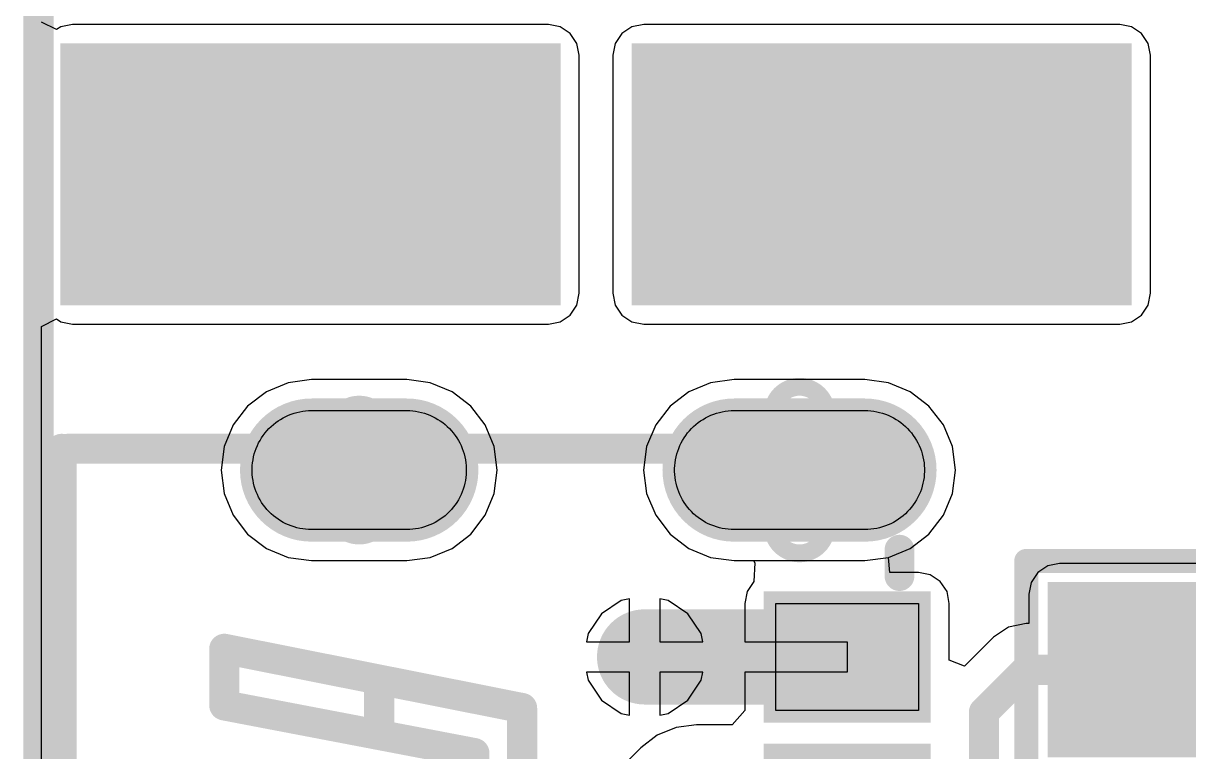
# Model space of a CAD drawing. Header units: millimetres. Extents: x 0.99 to 9.85, y 0.8 to 4.18.
# Drawn here: x 0.995 to 1.3805, y 1.4709 to 1.7119 of the extents above; entities that cross this region are included whole.
import ezdxf

# ---------------------------------------------------------------- set-up
doc = ezdxf.new("R2010")
doc.units = ezdxf.units.MM
doc.header["$MEASUREMENT"] = 0
for name, color, linetype in [('BottomLayer', 5, 'Continuous'), ('BottomSolder', 6, 'Continuous'), ('Mechanical1', 6, 'Continuous'), ('Mechanical15', 56, 'Continuous'), ('MultiLayer', 9, 'Continuous'), ('PadHoleLayer', 156, 'Continuous'), ('TopLayer', 1, 'Continuous'), ('TopOverlay', 2, 'Continuous'), ('TopPaste', 8, 'Continuous'), ('TopSolder', 216, 'Continuous'), ('ViaHoleLayer', 16, 'Continuous')]:
    doc.layers.add(name, color=color, linetype=linetype)

# ---------------------------------------------------------------- blocks, each defined once
blk = doc.blocks.new('R_0805_M_46')
at = {"layer": 'Mechanical15', "const_width": 0.00197}
for points in [[(0, 0.01969), (0, -0.01969)], [(0.01969, 0), (-0.01969, 0)]]:
    blk.add_lwpolyline(points, dxfattribs=at)
at = {"layer": 'Mechanical15'}
for points, const_width in [([(-0.00049, 0.01969, 1), (0.00049, 0.01969, 1)], 0.000984), ([(0.01378, 0, 1), (-0.01378, 0, 1)], 0.00197), ([(-0.02018, 0, 1), (-0.01919, 0, 1)], 0.000984), ([(-0.01427, 0, 1), (-0.01329, 0, 1)], 0.000984), ([(0.01329, 0, 1), (0.01427, 0, 1)], 0.000984), ([(0.01919, 0, 1), (0.02018, 0, 1)], 0.000984), ([(-0.00049, -0.01969, 1), (0.00049, -0.01969, 1)], 0.000984)]:
    blk.add_lwpolyline(points, format="xyb", close=True, dxfattribs=dict(at, const_width=const_width))
at = {"layer": 'TopLayer'}
for points in [[(-0.02, -0.025), (-0.02, 0.025), (-0.07, -0.025), (-0.07, 0.025)], [(0.07, -0.025), (0.07, 0.025), (0.02, -0.025), (0.02, 0.025)]]:
    blk.add_solid(points, dxfattribs=at)
at = {"layer": 'TopOverlay', "const_width": 0.008}
for points in [[(-0.081, 0.036), (-0.081, -0.036)], [(0.081, 0.036), (-0.081, 0.036)], [(0.081, 0.036), (0.081, -0.036)], [(0.081, -0.036), (-0.081, -0.036)]]:
    blk.add_lwpolyline(points, dxfattribs=at)
at = {"layer": 'TopOverlay', "const_width": 0.004}
for points in [[(-0.083, 0.036, 1), (-0.079, 0.036, 1)], [(-0.083, 0.036, 1), (-0.079, 0.036, 1)], [(0.079, 0.036, 1), (0.083, 0.036, 1)], [(0.079, 0.036, 1), (0.083, 0.036, 1)], [(-0.083, -0.036, 1), (-0.079, -0.036, 1)], [(-0.083, -0.036, 1), (-0.079, -0.036, 1)], [(0.079, -0.036, 1), (0.083, -0.036, 1)], [(0.079, -0.036, 1), (0.083, -0.036, 1)]]:
    blk.add_lwpolyline(points, format="xyb", close=True, dxfattribs=at)
at = {"layer": 'TopPaste'}
for points in [[(-0.02, -0.025), (-0.02, 0.025), (-0.07, -0.025), (-0.07, 0.025)], [(0.07, -0.025), (0.07, 0.025), (0.02, -0.025), (0.02, 0.025)]]:
    blk.add_solid(points, dxfattribs=at)
at = {"layer": 'TopSolder'}
for points in [[(-0.016, -0.029), (-0.016, 0.029), (-0.074, -0.029), (-0.074, 0.029)], [(0.074, -0.029), (0.074, 0.029), (0.016, -0.029), (0.016, 0.029)]]:
    blk.add_solid(points, dxfattribs=at)
blk = doc.blocks.new('____6_3__64')
at = {"layer": 'BottomLayer'}
for points in [[(-0.07874, -0.03937), (0.07874, -0.03937), (-0.07874, 0.03937), (0.07874, 0.03937)], [(0.11024, -0.03937), (0.26772, -0.03937), (0.11024, 0.03937), (0.26772, 0.03937)]]:
    blk.add_solid(points, dxfattribs=at)
at = {"layer": 'BottomSolder'}
for points in [[(-0.08274, -0.04337), (0.08274, -0.04337), (-0.08274, 0.04337), (0.08274, 0.04337)], [(0.10624, -0.04337), (0.27172, -0.04337), (0.10624, 0.04337), (0.27172, 0.04337)]]:
    blk.add_solid(points, dxfattribs=at)
at = {"layer": 'MultiLayer'}
for points in [[(-0.07874, -0.03937), (0.07874, -0.03937), (-0.07874, 0.03937), (0.07874, 0.03937)], [(0.11024, -0.03937), (0.26772, -0.03937), (0.11024, 0.03937), (0.26772, 0.03937)]]:
    blk.add_solid(points, dxfattribs=at)
at = {"layer": 'PadHoleLayer', "const_width": 0.00984}
for points in [[(0.04429, -0.01476), (-0.04429, -0.01476), (-0.04429, 0.01476), (0.04429, 0.01476)], [(0.23327, -0.01476), (0.14469, -0.01476), (0.14469, 0.01476), (0.23327, 0.01476)]]:
    blk.add_lwpolyline(points, close=True, dxfattribs=at)
at = {"layer": 'TopLayer'}
for points in [[(-0.07874, -0.03937), (0.07874, -0.03937), (-0.07874, 0.03937), (0.07874, 0.03937)], [(0.11024, -0.03937), (0.26772, -0.03937), (0.11024, 0.03937), (0.26772, 0.03937)]]:
    blk.add_solid(points, dxfattribs=at)
at = {"layer": 'TopSolder'}
for points in [[(-0.08274, -0.04337), (0.08274, -0.04337), (-0.08274, 0.04337), (0.08274, 0.04337)], [(0.10624, -0.04337), (0.27172, -0.04337), (0.10624, 0.04337), (0.27172, 0.04337)]]:
    blk.add_solid(points, dxfattribs=at)
blk = doc.blocks.new('TYPE_C_SMD_TYPE_C_31_M_16_94')
at = {"layer": 'BottomLayer', "const_width": 0.03937}
for points in [[(-0.17008, 0.08661), (-0.17008, 0.04331)], [(-0.17008, -0.06496), (-0.17008, -0.09646)]]:
    blk.add_lwpolyline(points, dxfattribs=at)
at = {"layer": 'BottomLayer', "const_width": 0.01969}
for points in [[(-0.17992, 0.08661, 1), (-0.16024, 0.08661, 1)], [(-0.17992, 0.04331, 1), (-0.16024, 0.04331, 1)], [(-0.17992, -0.06496, 1), (-0.16024, -0.06496, 1)], [(-0.17992, -0.09646, 1), (-0.16024, -0.09646, 1)]]:
    blk.add_lwpolyline(points, format="xyb", close=True, dxfattribs=at)
at = {"layer": 'BottomSolder', "const_width": 0.04737}
for points in [[(-0.17008, 0.08661), (-0.17008, 0.04331)], [(-0.17008, -0.06496), (-0.17008, -0.09646)]]:
    blk.add_lwpolyline(points, dxfattribs=at)
at = {"layer": 'BottomSolder', "const_width": 0.02369}
for points in [[(-0.18192, 0.08661, 1), (-0.15824, 0.08661, 1)], [(-0.18192, 0.04331, 1), (-0.15824, 0.04331, 1)], [(-0.18192, -0.06496, 1), (-0.15824, -0.06496, 1)], [(-0.18192, -0.09646, 1), (-0.15824, -0.09646, 1)]]:
    blk.add_lwpolyline(points, format="xyb", close=True, dxfattribs=at)
at = {"layer": 'MultiLayer', "const_width": 0.03937}
for points in [[(-0.17008, 0.08661), (-0.17008, 0.04331)], [(-0.17008, -0.06496), (-0.17008, -0.09646)]]:
    blk.add_lwpolyline(points, dxfattribs=at)
at = {"layer": 'MultiLayer', "const_width": 0.01969}
for points in [[(-0.17992, 0.08661, 1), (-0.16024, 0.08661, 1)], [(-0.17992, 0.04331, 1), (-0.16024, 0.04331, 1)], [(-0.17992, -0.06496, 1), (-0.16024, -0.06496, 1)], [(-0.17992, -0.09646, 1), (-0.16024, -0.09646, 1)]]:
    blk.add_lwpolyline(points, format="xyb", close=True, dxfattribs=at)
at = {"layer": 'PadHoleLayer', "const_width": 0.0059}
for points in [[(-0.18878, 0.07382), (-0.15138, 0.07382, -1), (-0.15138, 0.0561), (-0.18878, 0.0561, -1)], [(-0.18288, -0.07185), (-0.15728, -0.07185, -1), (-0.15728, -0.08957), (-0.18288, -0.08957, -1)]]:
    blk.add_lwpolyline(points, format="xyb", close=True, dxfattribs=at)
at = {"layer": 'TopLayer', "const_width": 0.03937}
for points in [[(-0.17008, 0.08661), (-0.17008, 0.04331)], [(-0.17008, -0.06496), (-0.17008, -0.09646)]]:
    blk.add_lwpolyline(points, dxfattribs=at)
at = {"layer": 'TopLayer', "const_width": 0.01969}
for points in [[(-0.17992, 0.08661, 1), (-0.16024, 0.08661, 1)], [(-0.17992, 0.04331, 1), (-0.16024, 0.04331, 1)], [(-0.17992, -0.06496, 1), (-0.16024, -0.06496, 1)], [(-0.17992, -0.09646, 1), (-0.16024, -0.09646, 1)]]:
    blk.add_lwpolyline(points, format="xyb", close=True, dxfattribs=at)
at = {"layer": 'TopLayer'}
blk.add_solid([(-0.12598, 0.05709), (-0.09055, 0.05709), (-0.12598, 0.10433), (-0.09055, 0.10433)], dxfattribs=at)
at = {"layer": 'TopOverlay'}
for points, const_width in [([(-0.17717, -0.17717), (-0.17716, 0.09803)], 0.00984), ([(-0.135, 0.09803), (-0.14375, 0.09803)], 0.00984), ([(-0.11093, -0.12532), (-0.09133, -0.02683)], 0.01), ([(-0.04013, -0.02683), (-0.09133, -0.02683)], 0.01), ([(-0.09223, -0.12532), (-0.07643, -0.04263)], 0.01), ([(-0.05563, -0.04263), (-0.07643, -0.04263)], 0.01), ([(-0.08343, -0.07412), (-0.09913, -0.07412)], 0.01), ([(-0.09223, -0.12532), (-0.11093, -0.12532)], 0.01), ([(0.17716, -0.17914), (-0.17716, -0.17914)], 0.00984)]:
    blk.add_lwpolyline(points, dxfattribs=dict(at, const_width=const_width))
for points, const_width in [([(-0.17963, 0.09803, 1), (-0.1747, 0.09803, 1)], 0.00492), ([(-0.14621, 0.09803, 1), (-0.14129, 0.09803, 1)], 0.00492), ([(-0.13747, 0.09803, 1), (-0.13254, 0.09803, 1)], 0.00492), ([(-0.09383, -0.02683, 1), (-0.08883, -0.02683, 1)], 0.005), ([(-0.09383, -0.02683, 1), (-0.08883, -0.02683, 1)], 0.005), ([(-0.07893, -0.04263, 1), (-0.07393, -0.04263, 1)], 0.005), ([(-0.07893, -0.04263, 1), (-0.07393, -0.04263, 1)], 0.005), ([(-0.10163, -0.07412, 1), (-0.09663, -0.07412, 1)], 0.005), ([(-0.08593, -0.07412, 1), (-0.08093, -0.07412, 1)], 0.005), ([(-0.11343, -0.12532, 1), (-0.10843, -0.12532, 1)], 0.005), ([(-0.11343, -0.12532, 1), (-0.10843, -0.12532, 1)], 0.005), ([(-0.09473, -0.12532, 1), (-0.08973, -0.12532, 1)], 0.005), ([(-0.09473, -0.12532, 1), (-0.08973, -0.12532, 1)], 0.005), ([(-0.17963, -0.17717, 1), (-0.17471, -0.17717, 1)], 0.00492), ([(-0.17963, -0.17914, 1), (-0.1747, -0.17914, 1)], 0.00492)]:
    blk.add_lwpolyline(points, format="xyb", close=True, dxfattribs=dict(at, const_width=const_width))
at = {"layer": 'TopPaste'}
for p, q in [((-0.17992, 0.10366), (-0.17906, 0.10413)), ((-0.17906, 0.10413), (-0.17817, 0.10456)), ((-0.17817, 0.10456), (-0.17727, 0.10494)), ((-0.17727, 0.10494), (-0.17634, 0.10527)), ((-0.17634, 0.10527), (-0.17541, 0.10556)), ((-0.17541, 0.10556), (-0.17445, 0.1058)), ((-0.17445, 0.1058), (-0.17349, 0.106)), ((-0.17349, 0.106), (-0.17252, 0.10615)), ((-0.17252, 0.10615), (-0.17155, 0.10624)), ((-0.17155, 0.10624), (-0.17057, 0.10629)), ((-0.17057, 0.10629), (-0.16958, 0.10629)), ((-0.16958, 0.10629), (-0.1686, 0.10624)), ((-0.1686, 0.10624), (-0.16763, 0.10615)), ((-0.16763, 0.10615), (-0.16666, 0.106)), ((-0.16666, 0.106), (-0.1657, 0.1058)), ((-0.1657, 0.1058), (-0.16474, 0.10556)), ((-0.16474, 0.10556), (-0.16381, 0.10527)), ((-0.16381, 0.10527), (-0.16288, 0.10494)), ((-0.16288, 0.10494), (-0.16198, 0.10456)), ((-0.16198, 0.10456), (-0.16109, 0.10413)), ((-0.16109, 0.10413), (-0.16023, 0.10366)), ((-0.12598, 0.05709), (-0.12598, 0.10433)), ((-0.12598, 0.10433), (-0.09055, 0.10433)), ((-0.09055, 0.10433), (-0.09055, 0.05709)), ((-0.18451, 0.1), (-0.18382, 0.10071)), ((-0.18382, 0.10071), (-0.1831, 0.10137)), ((-0.1831, 0.10137), (-0.18235, 0.102)), ((-0.18235, 0.102), (-0.18157, 0.1026)), ((-0.18157, 0.1026), (-0.18075, 0.10315)), ((-0.18075, 0.10315), (-0.17992, 0.10366)), ((-0.16023, 0.10366), (-0.1594, 0.10315)), ((-0.1594, 0.10315), (-0.15858, 0.1026)), ((-0.15858, 0.1026), (-0.1578, 0.102)), ((-0.1578, 0.102), (-0.15705, 0.10137)), ((-0.15705, 0.10137), (-0.15633, 0.10071)), ((-0.15633, 0.10071), (-0.15565, 0.1)), ((-0.18736, 0.09603), (-0.18687, 0.09688)), ((-0.18687, 0.09688), (-0.18634, 0.0977)), ((-0.18634, 0.0977), (-0.18577, 0.0985)), ((-0.18577, 0.0985), (-0.18515, 0.09927)), ((-0.18515, 0.09927), (-0.18451, 0.1)), ((-0.15565, 0.1), (-0.15499, 0.09927)), ((-0.15499, 0.09927), (-0.15438, 0.0985)), ((-0.15438, 0.0985), (-0.15381, 0.0977)), ((-0.15381, 0.0977), (-0.15328, 0.09688)), ((-0.15328, 0.09688), (-0.15279, 0.09603)), ((-0.18888, 0.09242), (-0.18857, 0.09335)), ((-0.18857, 0.09335), (-0.18821, 0.09426)), ((-0.18821, 0.09426), (-0.18781, 0.09516)), ((-0.18781, 0.09516), (-0.18736, 0.09603)), ((-0.15279, 0.09603), (-0.15234, 0.09516)), ((-0.15234, 0.09516), (-0.15194, 0.09426)), ((-0.15194, 0.09426), (-0.15158, 0.09335)), ((-0.15158, 0.09335), (-0.15127, 0.09242)), ((-0.18966, 0.08857), (-0.18954, 0.08955)), ((-0.18954, 0.08955), (-0.18937, 0.09051)), ((-0.18937, 0.09051), (-0.18915, 0.09147)), ((-0.18915, 0.09147), (-0.18888, 0.09242)), ((-0.15127, 0.09242), (-0.151, 0.09147)), ((-0.151, 0.09147), (-0.15078, 0.09051)), ((-0.15078, 0.09051), (-0.15061, 0.08955)), ((-0.15061, 0.08955), (-0.15049, 0.08857)), ((-0.18976, 0.08661), (-0.18974, 0.0876)), ((-0.18976, 0.04331), (-0.18976, 0.08661)), ((-0.18974, 0.0876), (-0.18966, 0.08857)), ((-0.15049, 0.08857), (-0.15041, 0.0876)), ((-0.15041, 0.0876), (-0.15039, 0.08661)), ((-0.15039, 0.08661), (-0.15039, 0.04331)), ((-0.09055, 0.05709), (-0.12598, 0.05709)), ((-0.18974, 0.04233), (-0.18976, 0.04331)), ((-0.15039, 0.04331), (-0.15041, 0.04233)), ((-0.18966, 0.04135), (-0.18974, 0.04233)), ((-0.18954, 0.04037), (-0.18966, 0.04135)), ((-0.18937, 0.03941), (-0.18954, 0.04037)), ((-0.18915, 0.03845), (-0.18937, 0.03941)), ((-0.15078, 0.03941), (-0.151, 0.03845)), ((-0.15061, 0.04037), (-0.15078, 0.03941)), ((-0.15049, 0.04135), (-0.15061, 0.04037)), ((-0.15041, 0.04233), (-0.15049, 0.04135)), ((-0.18888, 0.0375), (-0.18915, 0.03845)), ((-0.18857, 0.03657), (-0.18888, 0.0375)), ((-0.18821, 0.03566), (-0.18857, 0.03657)), ((-0.18781, 0.03476), (-0.18821, 0.03566)), ((-0.18736, 0.03389), (-0.18781, 0.03476)), ((-0.15234, 0.03476), (-0.15279, 0.03389)), ((-0.15194, 0.03566), (-0.15234, 0.03476)), ((-0.15158, 0.03657), (-0.15194, 0.03566)), ((-0.15127, 0.0375), (-0.15158, 0.03657)), ((-0.151, 0.03845), (-0.15127, 0.0375)), ((-0.18687, 0.03304), (-0.18736, 0.03389)), ((-0.18634, 0.03222), (-0.18687, 0.03304)), ((-0.18577, 0.03142), (-0.18634, 0.03222)), ((-0.18515, 0.03065), (-0.18577, 0.03142)), ((-0.15438, 0.03142), (-0.15499, 0.03065)), ((-0.15381, 0.03222), (-0.15438, 0.03142)), ((-0.15328, 0.03304), (-0.15381, 0.03222)), ((-0.15279, 0.03389), (-0.15328, 0.03304)), ((-0.18451, 0.02992), (-0.18515, 0.03065)), ((-0.18382, 0.02921), (-0.18451, 0.02992)), ((-0.1831, 0.02855), (-0.18382, 0.02921)), ((-0.18235, 0.02792), (-0.1831, 0.02855)), ((-0.18157, 0.02732), (-0.18235, 0.02792)), ((-0.18075, 0.02677), (-0.18157, 0.02732)), ((-0.15858, 0.02732), (-0.1594, 0.02677)), ((-0.1578, 0.02792), (-0.15858, 0.02732)), ((-0.15705, 0.02855), (-0.1578, 0.02792)), ((-0.15633, 0.02921), (-0.15705, 0.02855)), ((-0.15565, 0.02992), (-0.15633, 0.02921)), ((-0.15499, 0.03065), (-0.15565, 0.02992)), ((-0.17992, 0.02626), (-0.18075, 0.02677)), ((-0.17906, 0.02579), (-0.17992, 0.02626)), ((-0.17817, 0.02536), (-0.17906, 0.02579)), ((-0.17727, 0.02498), (-0.17817, 0.02536)), ((-0.17634, 0.02465), (-0.17727, 0.02498)), ((-0.17541, 0.02436), (-0.17634, 0.02465)), ((-0.17445, 0.02412), (-0.17541, 0.02436)), ((-0.17349, 0.02392), (-0.17445, 0.02412)), ((-0.17252, 0.02377), (-0.17349, 0.02392)), ((-0.17155, 0.02368), (-0.17252, 0.02377)), ((-0.17057, 0.02363), (-0.17155, 0.02368)), ((-0.16958, 0.02363), (-0.17057, 0.02363)), ((-0.1686, 0.02368), (-0.16958, 0.02363)), ((-0.16763, 0.02377), (-0.1686, 0.02368)), ((-0.16666, 0.02392), (-0.16763, 0.02377)), ((-0.1657, 0.02412), (-0.16666, 0.02392)), ((-0.16474, 0.02436), (-0.1657, 0.02412)), ((-0.16381, 0.02465), (-0.16474, 0.02436)), ((-0.16288, 0.02498), (-0.16381, 0.02465)), ((-0.16198, 0.02536), (-0.16288, 0.02498)), ((-0.16109, 0.02579), (-0.16198, 0.02536)), ((-0.16023, 0.02626), (-0.16109, 0.02579)), ((-0.1594, 0.02677), (-0.16023, 0.02626)), ((-0.17634, -0.0463), (-0.17541, -0.04601)), ((-0.17541, -0.04601), (-0.17445, -0.04577)), ((-0.17445, -0.04577), (-0.17349, -0.04558)), ((-0.17349, -0.04558), (-0.17252, -0.04543)), ((-0.17252, -0.04543), (-0.17155, -0.04533)), ((-0.17155, -0.04533), (-0.17057, -0.04528)), ((-0.17057, -0.04528), (-0.16958, -0.04528)), ((-0.16958, -0.04528), (-0.1686, -0.04533)), ((-0.1686, -0.04533), (-0.16763, -0.04543)), ((-0.16763, -0.04543), (-0.16666, -0.04558)), ((-0.16666, -0.04558), (-0.1657, -0.04577)), ((-0.1657, -0.04577), (-0.16474, -0.04601)), ((-0.16474, -0.04601), (-0.16381, -0.0463)), ((-0.1831, -0.0502), (-0.18235, -0.04957)), ((-0.18235, -0.04957), (-0.18157, -0.04898)), ((-0.18157, -0.04898), (-0.18075, -0.04843)), ((-0.18075, -0.04843), (-0.17992, -0.04791)), ((-0.17992, -0.04791), (-0.17906, -0.04745)), ((-0.17906, -0.04745), (-0.17817, -0.04702)), ((-0.17817, -0.04702), (-0.17727, -0.04664)), ((-0.17727, -0.04664), (-0.17634, -0.0463)), ((-0.16381, -0.0463), (-0.16288, -0.04664)), ((-0.16288, -0.04664), (-0.16198, -0.04702)), ((-0.16198, -0.04702), (-0.16109, -0.04745)), ((-0.16109, -0.04745), (-0.16023, -0.04791)), ((-0.16023, -0.04791), (-0.1594, -0.04843)), ((-0.1594, -0.04843), (-0.15858, -0.04898)), ((-0.15858, -0.04898), (-0.1578, -0.04957)), ((-0.1578, -0.04957), (-0.15705, -0.0502)), ((-0.18687, -0.0547), (-0.18634, -0.05387)), ((-0.18634, -0.05387), (-0.18577, -0.05308)), ((-0.18577, -0.05308), (-0.18515, -0.05231)), ((-0.18515, -0.05231), (-0.18451, -0.05157)), ((-0.18451, -0.05157), (-0.18382, -0.05087)), ((-0.18382, -0.05087), (-0.1831, -0.0502)), ((-0.15705, -0.0502), (-0.15633, -0.05087)), ((-0.15633, -0.05087), (-0.15565, -0.05157)), ((-0.15565, -0.05157), (-0.15499, -0.05231)), ((-0.15499, -0.05231), (-0.15438, -0.05308)), ((-0.15438, -0.05308), (-0.15381, -0.05387)), ((-0.15381, -0.05387), (-0.15328, -0.0547)), ((-0.18857, -0.05823), (-0.18821, -0.05732)), ((-0.18821, -0.05732), (-0.18781, -0.05642)), ((-0.18781, -0.05642), (-0.18736, -0.05555)), ((-0.18736, -0.05555), (-0.18687, -0.0547)), ((-0.15328, -0.0547), (-0.15279, -0.05555)), ((-0.15279, -0.05555), (-0.15234, -0.05642)), ((-0.15234, -0.05642), (-0.15194, -0.05732)), ((-0.15194, -0.05732), (-0.15158, -0.05823)), ((-0.18954, -0.06203), (-0.18937, -0.06106)), ((-0.18937, -0.06106), (-0.18915, -0.0601)), ((-0.18915, -0.0601), (-0.18888, -0.05916)), ((-0.18888, -0.05916), (-0.18857, -0.05823)), ((-0.15158, -0.05823), (-0.15127, -0.05916)), ((-0.15127, -0.05916), (-0.151, -0.0601)), ((-0.151, -0.0601), (-0.15078, -0.06106)), ((-0.15078, -0.06106), (-0.15061, -0.06203)), ((-0.18976, -0.06496), (-0.18974, -0.06398)), ((-0.18976, -0.09646), (-0.18976, -0.06496)), ((-0.18974, -0.06398), (-0.18966, -0.063)), ((-0.18966, -0.063), (-0.18954, -0.06203)), ((-0.15061, -0.06203), (-0.15049, -0.063)), ((-0.15049, -0.063), (-0.15041, -0.06398)), ((-0.15041, -0.06398), (-0.15039, -0.06496)), ((-0.15039, -0.06496), (-0.15039, -0.09646)), ((-0.18974, -0.09744), (-0.18976, -0.09646)), ((-0.18966, -0.09842), (-0.18974, -0.09744)), ((-0.18954, -0.09939), (-0.18966, -0.09842)), ((-0.18937, -0.10036), (-0.18954, -0.09939)), ((-0.15061, -0.09939), (-0.15078, -0.10036)), ((-0.15049, -0.09842), (-0.15061, -0.09939)), ((-0.15041, -0.09744), (-0.15049, -0.09842)), ((-0.15039, -0.09646), (-0.15041, -0.09744)), ((-0.18915, -0.10132), (-0.18937, -0.10036)), ((-0.18888, -0.10226), (-0.18915, -0.10132)), ((-0.18857, -0.10319), (-0.18888, -0.10226)), ((-0.18821, -0.1041), (-0.18857, -0.10319)), ((-0.15158, -0.10319), (-0.15194, -0.1041)), ((-0.15127, -0.10226), (-0.15158, -0.10319)), ((-0.151, -0.10132), (-0.15127, -0.10226)), ((-0.15078, -0.10036), (-0.151, -0.10132)), ((-0.18781, -0.105), (-0.18821, -0.1041)), ((-0.18736, -0.10587), (-0.18781, -0.105)), ((-0.18687, -0.10672), (-0.18736, -0.10587)), ((-0.18634, -0.10755), (-0.18687, -0.10672)), ((-0.18577, -0.10834), (-0.18634, -0.10755)), ((-0.15381, -0.10755), (-0.15438, -0.10834)), ((-0.15328, -0.10672), (-0.15381, -0.10755)), ((-0.15279, -0.10587), (-0.15328, -0.10672)), ((-0.15234, -0.105), (-0.15279, -0.10587)), ((-0.15194, -0.1041), (-0.15234, -0.105)), ((-0.18515, -0.10911), (-0.18577, -0.10834)), ((-0.18451, -0.10985), (-0.18515, -0.10911)), ((-0.18382, -0.11055), (-0.18451, -0.10985)), ((-0.1831, -0.11122), (-0.18382, -0.11055)), ((-0.18235, -0.11185), (-0.1831, -0.11122)), ((-0.15705, -0.11122), (-0.1578, -0.11185)), ((-0.15633, -0.11055), (-0.15705, -0.11122)), ((-0.15565, -0.10985), (-0.15633, -0.11055)), ((-0.15499, -0.10911), (-0.15565, -0.10985)), ((-0.15438, -0.10834), (-0.15499, -0.10911)), ((-0.18157, -0.11244), (-0.18235, -0.11185)), ((-0.18075, -0.11299), (-0.18157, -0.11244)), ((-0.17992, -0.11351), (-0.18075, -0.11299)), ((-0.17906, -0.11398), (-0.17992, -0.11351)), ((-0.17817, -0.1144), (-0.17906, -0.11398)), ((-0.17727, -0.11478), (-0.17817, -0.1144)), ((-0.17634, -0.11512), (-0.17727, -0.11478)), ((-0.17541, -0.11541), (-0.17634, -0.11512)), ((-0.17445, -0.11565), (-0.17541, -0.11541)), ((-0.17349, -0.11584), (-0.17445, -0.11565)), ((-0.1657, -0.11565), (-0.16666, -0.11584)), ((-0.16474, -0.11541), (-0.1657, -0.11565)), ((-0.16381, -0.11512), (-0.16474, -0.11541)), ((-0.16288, -0.11478), (-0.16381, -0.11512)), ((-0.16198, -0.1144), (-0.16288, -0.11478)), ((-0.16109, -0.11398), (-0.16198, -0.1144)), ((-0.16023, -0.11351), (-0.16109, -0.11398)), ((-0.1594, -0.11299), (-0.16023, -0.11351)), ((-0.15858, -0.11244), (-0.1594, -0.11299)), ((-0.1578, -0.11185), (-0.15858, -0.11244)), ((-0.17252, -0.11599), (-0.17349, -0.11584)), ((-0.17155, -0.11609), (-0.17252, -0.11599)), ((-0.17057, -0.11614), (-0.17155, -0.11609)), ((-0.16958, -0.11614), (-0.17057, -0.11614)), ((-0.1686, -0.11609), (-0.16958, -0.11614)), ((-0.16763, -0.11599), (-0.1686, -0.11609)), ((-0.16666, -0.11584), (-0.16763, -0.11599))]:
    blk.add_line(p, q, dxfattribs=at)
blk.add_solid([(-0.12598, 0.05709), (-0.09055, 0.05709), (-0.12598, 0.10433), (-0.09055, 0.10433)], dxfattribs=at)
at = {"layer": 'TopSolder', "const_width": 0.04737}
for points in [[(-0.17008, 0.08661), (-0.17008, 0.04331)], [(-0.17008, -0.06496), (-0.17008, -0.09646)]]:
    blk.add_lwpolyline(points, dxfattribs=at)
at = {"layer": 'TopSolder', "const_width": 0.02369}
for points in [[(-0.18192, 0.08661, 1), (-0.15824, 0.08661, 1)], [(-0.18192, 0.04331, 1), (-0.15824, 0.04331, 1)], [(-0.18192, -0.06496, 1), (-0.15824, -0.06496, 1)], [(-0.18192, -0.09646, 1), (-0.15824, -0.09646, 1)]]:
    blk.add_lwpolyline(points, format="xyb", close=True, dxfattribs=at)
at = {"layer": 'TopSolder'}
for points in [[(-0.12998, 0.05309), (-0.08655, 0.05309), (-0.12998, 0.10833), (-0.08655, 0.10833)], [(-0.07959, 0.05309), (-0.0401, 0.05309), (-0.07959, 0.10833), (-0.0401, 0.10833)]]:
    blk.add_solid(points, dxfattribs=at)

msp = doc.modelspace()

# ---------------------------------------------------------------- linework, layer by layer
at = {"layer": 'BottomLayer'}
for p, q in [((1.006, 1.70984), (1.001, 1.71229)), ((1.00736, 1.71075), (1.006, 1.70984)), ((1.01126, 1.71153), (1.00736, 1.71075)), ((1.16874, 1.71153), (1.01126, 1.71153)), ((1.17264, 1.71075), (1.16874, 1.71153)), ((1.17595, 1.70854), (1.17264, 1.71075)), ((1.17816, 1.70523), (1.17595, 1.70854)), ((1.19303, 1.70854), (1.19082, 1.70523)), ((1.19633, 1.71075), (1.19303, 1.70854)), ((1.20024, 1.71153), (1.19633, 1.71075)), ((1.35772, 1.71153), (1.20024, 1.71153)), ((1.36162, 1.71075), (1.35772, 1.71153)), ((1.36493, 1.70854), (1.36162, 1.71075)), ((1.36714, 1.70523), (1.36493, 1.70854)), ((1.17894, 1.70133), (1.17816, 1.70523)), ((1.19082, 1.70523), (1.19004, 1.70133)), ((1.36791, 1.70133), (1.36714, 1.70523)), ((1.17894, 1.62259), (1.17894, 1.70133)), ((1.19004, 1.70133), (1.19004, 1.62259)), ((1.36791, 1.62259), (1.36791, 1.70133)), ((1.17816, 1.61869), (1.17894, 1.62259)), ((1.19004, 1.62259), (1.19082, 1.61869)), ((1.36714, 1.61869), (1.36791, 1.62259)), ((1.17595, 1.61538), (1.17816, 1.61869)), ((1.19082, 1.61869), (1.19303, 1.61538)), ((1.36493, 1.61538), (1.36714, 1.61869)), ((1.001, 1.61163), (1.006, 1.61408)), ((1.001, 0.80339), (1.001, 1.61163)), ((1.006, 1.61408), (1.00736, 1.61317)), ((1.00736, 1.61317), (1.01126, 1.61239)), ((1.01126, 1.61239), (1.16874, 1.61239)), ((1.16874, 1.61239), (1.17264, 1.61317)), ((1.17264, 1.61317), (1.17595, 1.61538)), ((1.19303, 1.61538), (1.19633, 1.61317)), ((1.19633, 1.61317), (1.20024, 1.61239)), ((1.20024, 1.61239), (1.35772, 1.61239)), ((1.35772, 1.61239), (1.36162, 1.61317)), ((1.36162, 1.61317), (1.36493, 1.61538)), ((1.08262, 1.593), (1.0754, 1.59001)), ((1.09037, 1.59402), (1.08262, 1.593)), ((1.12186, 1.59402), (1.09037, 1.59402)), ((1.12961, 1.593), (1.12186, 1.59402)), ((1.13683, 1.59001), (1.12961, 1.593)), ((1.22238, 1.593), (1.21516, 1.59001)), ((1.23013, 1.59402), (1.22238, 1.593)), ((1.27344, 1.59402), (1.23013, 1.59402)), ((1.28119, 1.593), (1.27344, 1.59402)), ((1.28841, 1.59001), (1.28119, 1.593)), ((1.0754, 1.59001), (1.0692, 1.58525)), ((1.14304, 1.58525), (1.13683, 1.59001)), ((1.21516, 1.59001), (1.20896, 1.58525)), ((1.29461, 1.58525), (1.28841, 1.59001)), ((1.0692, 1.58525), (1.06444, 1.57905)), ((1.14779, 1.57905), (1.14304, 1.58525)), ((1.20896, 1.58525), (1.2042, 1.57905)), ((1.29937, 1.57905), (1.29461, 1.58525)), ((1.06444, 1.57905), (1.06145, 1.57183)), ((1.15078, 1.57183), (1.14779, 1.57905)), ((1.2042, 1.57905), (1.20121, 1.57183)), ((1.30236, 1.57183), (1.29937, 1.57905)), ((1.06145, 1.57183), (1.06043, 1.56408)), ((1.15181, 1.56408), (1.15078, 1.57183)), ((1.20121, 1.57183), (1.20019, 1.56408)), ((1.30338, 1.56408), (1.30236, 1.57183)), ((1.06043, 1.56408), (1.06145, 1.55633)), ((1.15078, 1.55633), (1.15181, 1.56408)), ((1.20019, 1.56408), (1.20121, 1.55633)), ((1.30236, 1.55633), (1.30338, 1.56408)), ((1.06145, 1.55633), (1.06444, 1.54911)), ((1.14779, 1.54911), (1.15078, 1.55633)), ((1.20121, 1.55633), (1.2042, 1.54911)), ((1.29937, 1.54911), (1.30236, 1.55633)), ((1.06444, 1.54911), (1.0692, 1.54291)), ((1.14304, 1.54291), (1.14779, 1.54911)), ((1.2042, 1.54911), (1.20896, 1.54291)), ((1.29461, 1.54291), (1.29937, 1.54911)), ((1.0692, 1.54291), (1.0754, 1.53815)), ((1.13683, 1.53815), (1.14304, 1.54291)), ((1.20896, 1.54291), (1.21516, 1.53815)), ((1.28841, 1.53815), (1.29461, 1.54291)), ((1.0754, 1.53815), (1.08262, 1.53516)), ((1.08262, 1.53516), (1.09037, 1.53414)), ((1.12186, 1.53414), (1.12961, 1.53516)), ((1.12961, 1.53516), (1.13683, 1.53815)), ((1.21516, 1.53815), (1.22238, 1.53516)), ((1.22238, 1.53516), (1.23013, 1.53414)), ((1.27344, 1.53414), (1.28119, 1.53516)), ((1.28119, 1.53516), (1.28841, 1.53815)), ((1.09037, 1.53414), (1.12186, 1.53414)), ((1.23013, 1.53414), (1.27344, 1.53414)), ((1.19279, 1.52096), (1.18623, 1.51657)), ((1.19554, 1.5215), (1.19279, 1.52096)), ((1.19554, 1.50727), (1.19554, 1.5215)), ((1.20828, 1.52096), (1.20554, 1.5215)), ((1.20554, 1.5215), (1.20554, 1.50727)), ((1.21484, 1.51657), (1.20828, 1.52096)), ((1.18623, 1.51657), (1.18184, 1.51001)), ((1.21923, 1.51001), (1.21484, 1.51657)), ((1.18184, 1.51001), (1.1813, 1.50727)), ((1.21977, 1.50727), (1.21923, 1.51001)), ((1.1813, 1.50727), (1.19554, 1.50727)), ((1.20554, 1.50727), (1.21977, 1.50727)), ((1.19554, 1.49727), (1.1813, 1.49727)), ((1.1813, 1.49727), (1.18184, 1.49452)), ((1.19554, 1.48303), (1.19554, 1.49727)), ((1.21977, 1.49727), (1.20554, 1.49727)), ((1.20554, 1.49727), (1.20554, 1.48303)), ((1.21923, 1.49452), (1.21977, 1.49727)), ((1.18184, 1.49452), (1.18623, 1.48796)), ((1.21484, 1.48796), (1.21923, 1.49452)), ((1.18623, 1.48796), (1.19279, 1.48357)), ((1.20828, 1.48357), (1.21484, 1.48796)), ((1.19279, 1.48357), (1.19554, 1.48303)), ((1.20554, 1.48303), (1.20828, 1.48357))]:
    msp.add_line(p, q, dxfattribs=at)
at = {"layer": 'BottomLayer', "const_width": 0.00984}
msp.add_lwpolyline([(1.19561, 1.50226, 1), (1.20546, 1.50226, 1)], format="xyb", close=True, dxfattribs=at)
at = {"layer": 'BottomSolder', "const_width": 0.01384}
msp.add_lwpolyline([(1.19361, 1.50226, 1), (1.20746, 1.50226, 1)], format="xyb", close=True, dxfattribs=at)
at = {"layer": 'Mechanical1', "const_width": 0.01}
msp.add_lwpolyline([(1, 0.80339), (1, 3.95276)], dxfattribs=at)
at = {"layer": 'MultiLayer', "const_width": 0.00984}
msp.add_lwpolyline([(1.19561, 1.50226, 1), (1.20546, 1.50226, 1)], format="xyb", close=True, dxfattribs=at)
at = {"layer": 'TopLayer'}
for p, q in [((1.006, 1.70984), (1.001, 1.71229)), ((1.00736, 1.71075), (1.006, 1.70984)), ((1.01126, 1.71153), (1.00736, 1.71075)), ((1.16874, 1.71153), (1.01126, 1.71153)), ((1.17264, 1.71075), (1.16874, 1.71153)), ((1.17595, 1.70854), (1.17264, 1.71075)), ((1.17816, 1.70523), (1.17595, 1.70854)), ((1.19303, 1.70854), (1.19082, 1.70523)), ((1.19633, 1.71075), (1.19303, 1.70854)), ((1.20024, 1.71153), (1.19633, 1.71075)), ((1.35772, 1.71153), (1.20024, 1.71153)), ((1.36162, 1.71075), (1.35772, 1.71153)), ((1.36493, 1.70854), (1.36162, 1.71075)), ((1.36714, 1.70523), (1.36493, 1.70854)), ((1.17894, 1.70133), (1.17816, 1.70523)), ((1.19082, 1.70523), (1.19004, 1.70133)), ((1.36791, 1.70133), (1.36714, 1.70523)), ((1.17894, 1.62259), (1.17894, 1.70133)), ((1.19004, 1.70133), (1.19004, 1.62259)), ((1.36791, 1.62259), (1.36791, 1.70133)), ((1.17816, 1.61869), (1.17894, 1.62259)), ((1.19004, 1.62259), (1.19082, 1.61869)), ((1.36714, 1.61869), (1.36791, 1.62259)), ((1.17595, 1.61538), (1.17816, 1.61869)), ((1.19082, 1.61869), (1.19303, 1.61538)), ((1.36493, 1.61538), (1.36714, 1.61869)), ((1.001, 1.61163), (1.006, 1.61408)), ((1.001, 0.80339), (1.001, 1.61163)), ((1.006, 1.61408), (1.00736, 1.61317)), ((1.00736, 1.61317), (1.01126, 1.61239)), ((1.01126, 1.61239), (1.16874, 1.61239)), ((1.16874, 1.61239), (1.17264, 1.61317)), ((1.17264, 1.61317), (1.17595, 1.61538)), ((1.19303, 1.61538), (1.19633, 1.61317)), ((1.19633, 1.61317), (1.20024, 1.61239)), ((1.20024, 1.61239), (1.35772, 1.61239)), ((1.35772, 1.61239), (1.36162, 1.61317)), ((1.36162, 1.61317), (1.36493, 1.61538)), ((1.08262, 1.593), (1.0754, 1.59001)), ((1.09037, 1.59402), (1.08262, 1.593)), ((1.12186, 1.59402), (1.09037, 1.59402)), ((1.12961, 1.593), (1.12186, 1.59402)), ((1.13683, 1.59001), (1.12961, 1.593)), ((1.22238, 1.593), (1.21516, 1.59001)), ((1.23013, 1.59402), (1.22238, 1.593)), ((1.27344, 1.59402), (1.23013, 1.59402)), ((1.28119, 1.593), (1.27344, 1.59402)), ((1.28841, 1.59001), (1.28119, 1.593)), ((1.0754, 1.59001), (1.0692, 1.58525)), ((1.14304, 1.58525), (1.13683, 1.59001)), ((1.21516, 1.59001), (1.20896, 1.58525)), ((1.29461, 1.58525), (1.28841, 1.59001)), ((1.0692, 1.58525), (1.06444, 1.57905)), ((1.14779, 1.57905), (1.14304, 1.58525)), ((1.20896, 1.58525), (1.2042, 1.57905)), ((1.29937, 1.57905), (1.29461, 1.58525)), ((1.06444, 1.57905), (1.06145, 1.57183)), ((1.15078, 1.57183), (1.14779, 1.57905)), ((1.2042, 1.57905), (1.20121, 1.57183)), ((1.30236, 1.57183), (1.29937, 1.57905)), ((1.06145, 1.57183), (1.06043, 1.56408)), ((1.15181, 1.56408), (1.15078, 1.57183)), ((1.20121, 1.57183), (1.20019, 1.56408)), ((1.30338, 1.56408), (1.30236, 1.57183)), ((1.06043, 1.56408), (1.06145, 1.55633)), ((1.15078, 1.55633), (1.15181, 1.56408)), ((1.20019, 1.56408), (1.20121, 1.55633)), ((1.30236, 1.55633), (1.30338, 1.56408)), ((1.06145, 1.55633), (1.06444, 1.54911)), ((1.14779, 1.54911), (1.15078, 1.55633)), ((1.20121, 1.55633), (1.2042, 1.54911)), ((1.29937, 1.54911), (1.30236, 1.55633)), ((1.06444, 1.54911), (1.0692, 1.54291)), ((1.14304, 1.54291), (1.14779, 1.54911)), ((1.2042, 1.54911), (1.20896, 1.54291)), ((1.29461, 1.54291), (1.29937, 1.54911)), ((1.0692, 1.54291), (1.0754, 1.53815)), ((1.13683, 1.53815), (1.14304, 1.54291)), ((1.20896, 1.54291), (1.21516, 1.53815)), ((1.28841, 1.53815), (1.29461, 1.54291)), ((1.0754, 1.53815), (1.08262, 1.53516)), ((1.08262, 1.53516), (1.09037, 1.53414)), ((1.12186, 1.53414), (1.12961, 1.53516)), ((1.12961, 1.53516), (1.13683, 1.53815)), ((1.21516, 1.53815), (1.22238, 1.53516)), ((1.22238, 1.53516), (1.23013, 1.53414)), ((1.28119, 1.53516), (1.28841, 1.53815)), ((1.28166, 1.53018), (1.28119, 1.53516)), ((1.09037, 1.53414), (1.12186, 1.53414)), ((1.23013, 1.53414), (1.23652, 1.53414)), ((1.23652, 1.53414), (1.23706, 1.53334)), ((1.23706, 1.53334), (1.2367, 1.52719)), ((1.33392, 1.53242), (1.33062, 1.53021)), ((1.33783, 1.5332), (1.33392, 1.53242)), ((1.38783, 1.5332), (1.33783, 1.5332)), ((1.2367, 1.52719), (1.23449, 1.52388)), ((1.29116, 1.53018), (1.28166, 1.53018)), ((1.29506, 1.5294), (1.29116, 1.53018)), ((1.29837, 1.52719), (1.29506, 1.5294)), ((1.30058, 1.52388), (1.29837, 1.52719)), ((1.32841, 1.5269), (1.32763, 1.523)), ((1.33062, 1.53021), (1.32841, 1.5269)), ((1.23449, 1.52388), (1.23372, 1.51998)), ((1.30135, 1.51998), (1.30058, 1.52388)), ((1.32763, 1.523), (1.32763, 1.51329)), ((1.19279, 1.52096), (1.18623, 1.51657)), ((1.19554, 1.5215), (1.19279, 1.52096)), ((1.19554, 1.50727), (1.19554, 1.5215)), ((1.20828, 1.52096), (1.20554, 1.5215)), ((1.20554, 1.5215), (1.20554, 1.50727)), ((1.21484, 1.51657), (1.20828, 1.52096)), ((1.23372, 1.51998), (1.23372, 1.50727)), ((1.30135, 1.50123), (1.30135, 1.51998)), ((1.18623, 1.51657), (1.18184, 1.51001)), ((1.21923, 1.51001), (1.21484, 1.51657)), ((1.32097, 1.51213), (1.31601, 1.50881)), ((1.32682, 1.51329), (1.32097, 1.51213)), ((1.32763, 1.51329), (1.32682, 1.51329)), ((1.18184, 1.51001), (1.1813, 1.50727)), ((1.21977, 1.50727), (1.21923, 1.51001)), ((1.31601, 1.50881), (1.30635, 1.49916)), ((1.1813, 1.50727), (1.19554, 1.50727)), ((1.20554, 1.50727), (1.21977, 1.50727)), ((1.23372, 1.50727), (1.26754, 1.50727)), ((1.26754, 1.50727), (1.26754, 1.49727)), ((1.30635, 1.49916), (1.30135, 1.50123)), ((1.19554, 1.49727), (1.1813, 1.49727)), ((1.1813, 1.49727), (1.18184, 1.49452)), ((1.19554, 1.48303), (1.19554, 1.49727)), ((1.21977, 1.49727), (1.20554, 1.49727)), ((1.20554, 1.49727), (1.20554, 1.48303)), ((1.21923, 1.49452), (1.21977, 1.49727)), ((1.26754, 1.49727), (1.23372, 1.49727)), ((1.23372, 1.49727), (1.23372, 1.48455)), ((1.18184, 1.49452), (1.18623, 1.48796)), ((1.21484, 1.48796), (1.21923, 1.49452)), ((1.18623, 1.48796), (1.19279, 1.48357)), ((1.20828, 1.48357), (1.21484, 1.48796)), ((1.23372, 1.48455), (1.22956, 1.47982)), ((1.19279, 1.48357), (1.19554, 1.48303)), ((1.20554, 1.48303), (1.20828, 1.48357)), ((1.21095, 1.47893), (1.20468, 1.47634)), ((1.21767, 1.47982), (1.21095, 1.47893)), ((1.22956, 1.47982), (1.21767, 1.47982)), ((1.20468, 1.47634), (1.19931, 1.47221)), ((1.19931, 1.47221), (1.17946, 1.45236))]:
    msp.add_line(p, q, dxfattribs=at)
for points, const_width in [([(1.20053, 1.50226), (1.26754, 1.50226)], 0.0315), ([(1.26754, 1.50226), (1.27588, 1.50226)], 0.0315), ([(1.31282, 1.484), (1.32682, 1.498)], 0.01), ([(1.32682, 1.498), (1.36282, 1.498)], 0.01), ([(1.31282, 1.424), (1.31282, 1.484)], 0.01)]:
    msp.add_lwpolyline(points, dxfattribs=dict(at, const_width=const_width))
for points, const_width in [([(1.19266, 1.50226, 1), (1.20841, 1.50226, 1)], 0.01575), ([(1.25966, 1.50226, 1), (1.27541, 1.50226, 1)], 0.01575), ([(1.25966, 1.50226, 1), (1.27541, 1.50226, 1)], 0.01575), ([(1.268, 1.50226, 1), (1.28375, 1.50226, 1)], 0.01575), ([(1.19561, 1.50226, 1), (1.20546, 1.50226, 1)], 0.00984), ([(1.32432, 1.498, 1), (1.32933, 1.498, 1)], 0.005), ([(1.32432, 1.498, 1), (1.32933, 1.498, 1)], 0.005), ([(1.36033, 1.498, 1), (1.36532, 1.498, 1)], 0.005), ([(1.31032, 1.484, 1), (1.31533, 1.484, 1)], 0.005), ([(1.31032, 1.484, 1), (1.31533, 1.484, 1)], 0.005)]:
    msp.add_lwpolyline(points, format="xyb", close=True, dxfattribs=dict(at, const_width=const_width))
at = {"layer": 'TopSolder', "const_width": 0.01384}
msp.add_lwpolyline([(1.19361, 1.50226, 1), (1.20746, 1.50226, 1)], format="xyb", close=True, dxfattribs=at)
at = {"layer": 'ViaHoleLayer', "const_width": 0.00492}
msp.add_lwpolyline([(1.19807, 1.50226, 1), (1.203, 1.50226, 1)], format="xyb", close=True, dxfattribs=at)

# ---------------------------------------------------------------- block references
for name, p, rotation in [('____6_3__64', (1.27898, 1.66196), 180), ('TYPE_C_SMD_TYPE_C_31_M_16_94', (1.18683, 1.394), 270), ('R_0805_M_46', (1.40783, 1.498), 180)]:
    msp.add_blockref(name, p, dxfattribs=dict(rotation=rotation))

doc.saveas('drawing.dxf')
